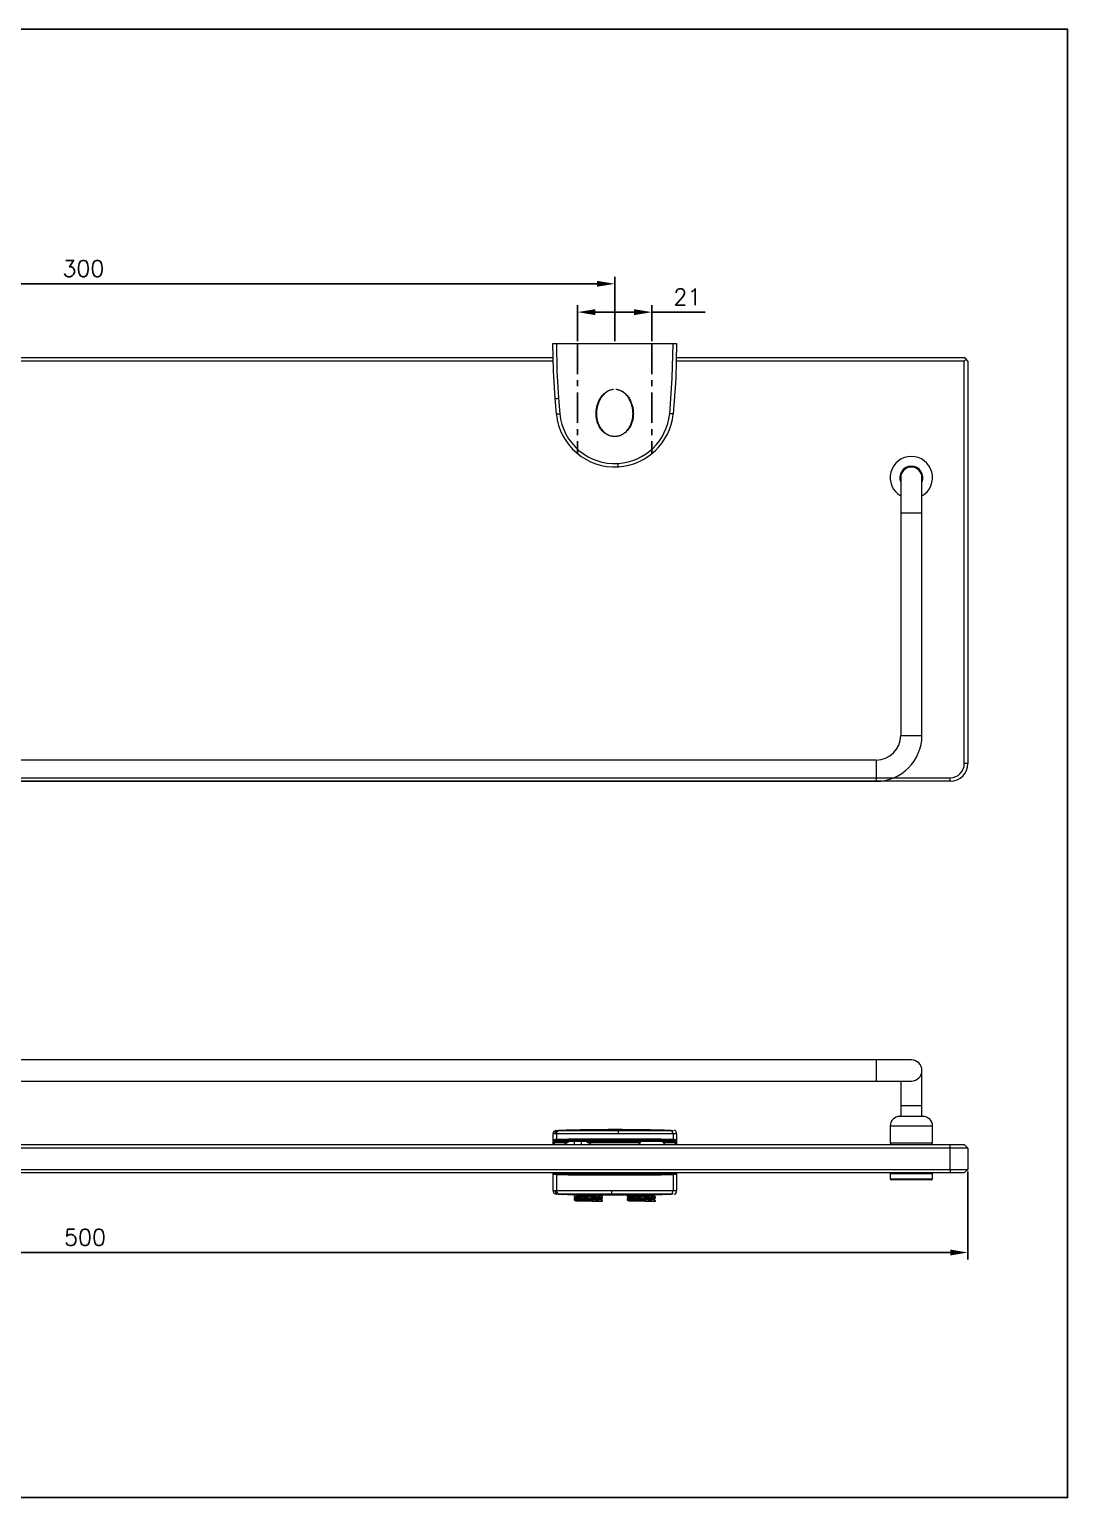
# Model space of a CAD drawing. Extents: x -139 to 449, y -42 to 374.
# Drawn here: x 154.7 to 448.7, y -41.7 to 374.1 of the extents above; entities that cross this region are included whole.
import ezdxf

# ---------------------------------------------------------------- set-up
doc = ezdxf.new("R2010")
doc.units = 0
doc.header["$LTSCALE"] = 23.1
doc.header["$MEASUREMENT"] = 0
doc.linetypes.add('CENTER', pattern=[0.6, 0.375, -0.075, 0.075, -0.075])
doc.layers.get('0').update_dxf_attribs({"linetype": 'CONTINUOUS'})
doc.layers.get('Defpoints').update_dxf_attribs({"linetype": 'CONTINUOUS'})
doc.styles.get("Standard").update_dxf_attribs({"font": 'txt.shx', "bigfont": 'whgtxt.shx'})
doc.dimstyles.get("Standard").update_dxf_attribs({"dimtxt": 2.5, "dimasz": 0.18, "dimexe": 0.18, "dimexo": 0.0625, "dimgap": 0.09, "dimtad": 0, "dimtih": 1, "dimtoh": 1, "dimdec": 4, "dimzin": 0, "dimdsep": 46, "dimtxsty": 'Standard', "dimcen": 0.09, "dimadec": 0, "dimazin": 0, "dimtp": 0.001, "dimtm": 0.001, "dimtfac": 1, "dimtdec": 4, "dimtofl": 0, "dimtmove": 0, "dimatfit": 0, "dimfxl": 0, "dimtolj": 1, "dimtzin": 0, "dimarcsym": 0})

# ---------------------------------------------------------------- blocks, each defined once
blk = doc.blocks.new('*D24')
at = {"color": 2, "lineweight": -2, "transparency": 16777216}
for p, q in [((-79.55, 50.69), (-79.55, 25.74)), ((420.45, 50.69), (420.45, 25.74)), ((-74.55, 27.74), (415.45, 27.74))]:
    blk.add_line(p, q, dxfattribs=at)
at = {"color": 2, "transparency": 16777216}
for points in [[(-74.55, 28.58), (-74.55, 26.91), (-79.55, 27.74)], [(415.45, 28.58), (415.45, 26.91), (420.45, 27.74)]]:
    blk.add_solid(points, dxfattribs=at)
at = {"layer": 'Defpoints', "color": 0, "transparency": 16777216}
for p in [(-79.55, 51.29), (420.45, 51.29), (420.45, 27.74)]:
    blk.add_point(p, dxfattribs=at)
at = {"color": 2, "transparency": 16777216, "insert": (170.45, 32.04), "char_height": 4.6, "attachment_point": 5}
blk.add_mtext('\\A1;500', dxfattribs=at)
blk = doc.blocks.new('*D28')
at = {"color": 2, "lineweight": -2, "transparency": 16777216}
for p, q in [((309.95, 285.79), (309.95, 296.05)), ((330.95, 285.79), (330.95, 296.05)), ((314.95, 294.05), (325.95, 294.05)), ((330.95, 294.05), (346.09, 294.05))]:
    blk.add_line(p, q, dxfattribs=at)
at = {"color": 2, "transparency": 16777216}
for points in [[(314.95, 294.88), (314.95, 293.21), (309.95, 294.05)], [(325.95, 294.88), (325.95, 293.21), (330.95, 294.05)]]:
    blk.add_solid(points, dxfattribs=at)
at = {"layer": 'Defpoints', "color": 0, "transparency": 16777216}
for p in [(330.95, 294.05), (309.95, 285.19), (330.95, 285.19)]:
    blk.add_point(p, dxfattribs=at)
at = {"color": 2, "transparency": 16777216, "insert": (341.02, 298.35), "char_height": 4.6, "attachment_point": 5}
blk.add_mtext('\\A1;21', dxfattribs=at)
blk = doc.blocks.new('*D29')
at = {"color": 2, "lineweight": -2, "transparency": 16777216}
for p, q in [((20.45, 285.79), (20.45, 304.07)), ((320.45, 285.79), (320.45, 304.07)), ((25.45, 302.07), (315.45, 302.07))]:
    blk.add_line(p, q, dxfattribs=at)
at = {"color": 2, "transparency": 16777216}
for points in [[(25.45, 302.91), (25.45, 301.24), (20.45, 302.07)], [(315.45, 302.91), (315.45, 301.24), (320.45, 302.07)]]:
    blk.add_solid(points, dxfattribs=at)
at = {"layer": 'Defpoints', "color": 0, "transparency": 16777216}
for p in [(320.45, 302.07), (20.45, 285.19), (320.45, 285.19)]:
    blk.add_point(p, dxfattribs=at)
at = {"color": 2, "transparency": 16777216, "insert": (169.98, 306.37), "char_height": 4.6, "attachment_point": 5}
blk.add_mtext('\\A1;300', dxfattribs=at)
blk = doc.blocks.new('A$C799D01EE')
at = {"color": 7, "linetype": 'Continuous', "lineweight": 15}
for points, knots in [([(12.97, 0.36), (13.01, 0.75), (13.1, 1.12), (13.31, 1.66), (13.39, 1.84), (13.58, 2.18), (13.68, 2.34), (14.02, 2.81), (14.28, 3.1), (14.85, 3.62), (15.16, 3.85), (15.81, 4.26), (16.16, 4.44), (16.87, 4.74), (17.23, 4.86), (17.97, 5.06), (18.35, 5.14), (19.12, 5.24), (19.5, 5.27), (20.27, 5.27), (20.65, 5.25), (21.42, 5.14), (21.8, 5.06), (22.53, 4.84), (22.89, 4.7), (23.59, 4.36), (23.92, 4.16), (24.38, 3.82), (24.53, 3.7), (24.82, 3.44), (24.96, 3.31), (25.36, 2.88), (25.58, 2.57), (25.87, 2.07), (25.96, 1.89), (26.11, 1.53), (26.17, 1.35), (26.27, 0.98), (26.31, 0.79), (26.37, 0.41), (26.38, 0.21), (26.38, -0.37), (26.33, -0.75), (26.13, -1.5), (25.99, -1.86), (25.7, -2.37), (25.6, -2.53), (25.37, -2.85), (25.25, -3), (24.86, -3.42), (24.57, -3.69), (23.94, -4.15), (23.61, -4.35), (22.92, -4.69), (22.56, -4.83), (21.82, -5.05), (21.44, -5.14), (20.67, -5.25), (20.29, -5.27), (19.52, -5.27), (19.13, -5.24), (18.36, -5.14), (17.98, -5.06), (17.24, -4.87), (16.88, -4.74), (16.17, -4.44), (15.83, -4.27), (15.17, -3.86), (14.86, -3.63), (14.29, -3.11), (14.02, -2.82), (13.57, -2.19), (13.38, -1.85), (13.1, -1.12), (13.01, -0.75), (12.97, -0.36)], [0, 0, 0, 0, 0.03125, 0.03125, 0.046875, 0.046875, 0.0625, 0.0625, 0.09375, 0.09375, 0.125, 0.125, 0.15625, 0.15625, 0.1875, 0.1875, 0.21875, 0.21875, 0.25, 0.25, 0.28125, 0.28125, 0.3125, 0.3125, 0.34375, 0.34375, 0.375, 0.375, 0.390625, 0.390625, 0.40625, 0.40625, 0.4375, 0.4375, 0.453125, 0.453125, 0.46875, 0.46875, 0.484375, 0.484375, 0.5, 0.5, 0.53125, 0.53125, 0.5625, 0.5625, 0.578125, 0.578125, 0.59375, 0.59375, 0.625, 0.625, 0.65625, 0.65625, 0.6875, 0.6875, 0.71875, 0.71875, 0.75, 0.75, 0.78125, 0.78125, 0.8125, 0.8125, 0.84375, 0.84375, 0.875, 0.875, 0.90625, 0.90625, 0.9375, 0.9375, 0.96875, 0.96875, 1, 1, 1, 1]), ([(13.04, -0.35), (13.08, -0.74), (13.17, -1.11), (13.45, -1.82), (13.64, -2.16), (14.09, -2.77), (14.35, -3.06), (14.91, -3.57), (15.22, -3.79), (15.87, -4.19), (16.21, -4.37), (16.91, -4.66), (17.27, -4.78), (18, -4.97), (18.38, -5.05), (19.13, -5.15), (19.51, -5.17), (20.27, -5.18), (20.65, -5.15), (21.41, -5.05), (21.78, -4.97), (22.51, -4.75), (22.87, -4.61), (23.55, -4.28), (23.88, -4.08), (24.5, -3.63), (24.79, -3.37), (25.17, -2.95), (25.29, -2.81), (25.52, -2.5), (25.62, -2.34), (25.91, -1.84), (26.05, -1.49), (26.25, -0.74), (26.3, -0.37), (26.3, 0.2), (26.29, 0.4), (26.24, 0.78), (26.2, 0.96), (26.04, 1.51), (25.89, 1.87), (25.51, 2.53), (25.28, 2.83), (24.89, 3.26), (24.76, 3.39), (24.47, 3.64), (24.32, 3.76), (23.86, 4.09), (23.53, 4.29), (22.84, 4.62), (22.49, 4.76), (21.76, 4.97), (21.39, 5.05), (20.64, 5.16), (20.26, 5.18), (19.5, 5.17), (19.12, 5.15), (18.37, 5.05), (17.99, 4.97), (17.26, 4.78), (16.9, 4.65), (16.2, 4.36), (15.86, 4.19), (15.21, 3.79), (14.91, 3.56), (14.34, 3.05), (14.08, 2.77), (13.75, 2.31), (13.64, 2.15), (13.46, 1.81), (13.38, 1.64), (13.17, 1.1), (13.08, 0.74), (13.04, 0.35)], [0, 0, 0, 0, 0.03125, 0.03125, 0.0625, 0.0625, 0.09375, 0.09375, 0.125, 0.125, 0.15625, 0.15625, 0.1875, 0.1875, 0.21875, 0.21875, 0.25, 0.25, 0.28125, 0.28125, 0.3125, 0.3125, 0.34375, 0.34375, 0.375, 0.375, 0.40625, 0.40625, 0.421875, 0.421875, 0.4375, 0.4375, 0.46875, 0.46875, 0.5, 0.5, 0.515625, 0.515625, 0.53125, 0.53125, 0.5625, 0.5625, 0.59375, 0.59375, 0.609375, 0.609375, 0.625, 0.625, 0.65625, 0.65625, 0.6875, 0.6875, 0.71875, 0.71875, 0.75, 0.75, 0.78125, 0.78125, 0.8125, 0.8125, 0.84375, 0.84375, 0.875, 0.875, 0.90625, 0.90625, 0.9375, 0.9375, 0.953125, 0.953125, 0.96875, 0.96875, 1, 1, 1, 1])]:
    blk.add_open_spline(points, degree=3, knots=knots, dxfattribs=at)
blk = doc.blocks.new('A$C41BA2DAD')
blk.add_lwpolyline([(-103.23, -187.07), (386.82, -187.07), (386.82, 159.43), (-103.23, 159.43)], close=True)
blk = doc.blocks.new('A$C676F3AB2')
at = {"xscale": 1.2, "yscale": 1.2, "zscale": 1.2}
blk.add_blockref('A$C41BA2DAD', (-7.47, 10.63), dxfattribs=at)

msp = doc.modelspace()

# ---------------------------------------------------------------- linework, layer by layer
at = {"color": 7, "linetype": 'Continuous', "lineweight": 15}
for p, q in [((302.952, 285.188), (303.925, 285.188)), ((336.98, 285.188), (337.952, 285.188)), ((37.857, 281.188), (303.028, 281.188)), ((337.857, 281.188), (419.452, 281.188)), ((419.952, 280.688), (419.452, 281.188)), ((420.452, 280.188), (419.952, 280.688)), ((420.452, 280.188), (420.452, 166.188)), ((303.923, 265.188), (303.543, 269.579)), ((401.452, 247.188), (401.452, 237.188)), ((407.452, 237.188), (407.452, 247.188)), ((401.452, 237.188), (401.452, 174.188)), ((407.452, 174.188), (407.452, 237.188)), ((394.452, 167.188), (-53.548, 167.188)), ((415.452, 161.188), (-74.548, 161.188)), ((-53.548, 161.188), (394.452, 161.188)), ((394.452, 82.293), (-53.548, 82.293)), ((404.452, 82.293), (394.452, 82.293)), ((407.452, 69.293), (407.452, 79.293)), ((-53.548, 76.293), (394.452, 76.293)), ((394.452, 76.293), (404.452, 76.293)), ((401.452, 76.293), (401.452, 69.293)), ((401.452, 69.293), (401.452, 66.293)), ((407.452, 66.293), (407.452, 69.293)), ((398.452, 63.543), (398.452, 58.793)), ((407.702, 66.293), (401.202, 66.293)), ((410.452, 58.793), (410.452, 63.543)), ((-74.548, 58.293), (415.452, 58.293)), ((302.952, 61.32), (302.952, 58.293)), ((303.286, 58.797), (303.286, 58.293)), ((303.301, 59.297), (307.405, 59.297)), ((304.512, 62.321), (304.669, 62.321)), ((304.669, 62.321), (304.89, 62.321)), ((308.952, 59.294), (310.952, 59.294)), ((312.5, 59.297), (327.392, 59.297)), ((334.513, 59.297), (337.603, 59.297)), ((336.015, 62.321), (336.199, 62.321)), ((337.619, 58.293), (337.619, 58.797)), ((337.952, 61.32), (337.952, 58.293)), ((415.452, 58.293), (419.452, 58.293)), ((420.452, 57.293), (419.452, 58.293)), ((420.452, 57.293), (420.452, 51.293)), ((415.452, 50.293), (-74.548, 50.293)), ((302.952, 50.293), (302.952, 45.265)), ((337.952, 50.293), (337.952, 45.265)), ((398.452, 49.993), (398.452, 48.593)), ((410.452, 48.593), (410.452, 49.993)), ((419.452, 50.293), (415.452, 50.293)), ((420.452, 51.293), (419.452, 50.293)), ((410.152, 48.293), (398.752, 48.293)), ((304.671, 44.264), (304.512, 44.265)), ((304.89, 44.264), (304.671, 44.264)), ((336.199, 44.264), (336.015, 44.264))]:
    msp.add_line(p, q, dxfattribs=at)
at = {"color": 1, "linetype": 'CENTER'}
for p, q in [((309.952, 285.188), (309.952, 253.928)), ((330.952, 285.188), (330.952, 253.928))]:
    msp.add_line(p, q, dxfattribs=at)
at = {"color": 2, "linetype": 'Continuous', "lineweight": 15}
for p, q in [((303.047, 280.188), (37.833, 280.188)), ((419.452, 280.188), (337.833, 280.188)), ((419.452, 280.188), (419.952, 280.688)), ((419.452, 166.188), (419.452, 280.188)), ((304.512, 269.653), (304.89, 265.282)), ((401.452, 237.188), (407.452, 237.188)), ((401.452, 174.188), (407.452, 174.188)), ((394.452, 167.188), (394.452, 161.188)), ((-74.548, 162.188), (415.452, 162.188)), ((415.452, 161.188), (415.452, 162.188)), ((420.452, 166.188), (419.452, 166.188)), ((394.452, 82.293), (394.452, 76.293)), ((404.452, 69.293), (401.452, 69.293)), ((407.452, 69.293), (404.452, 69.293)), ((410.452, 63.543), (398.452, 63.543)), ((303.286, 58.797), (302.986, 58.797)), ((302.986, 58.293), (302.986, 58.797)), ((306.899, 58.797), (303.286, 58.797)), ((303.923, 61.322), (303.543, 61.321)), ((303.923, 61.322), (303.923, 59.732)), ((308.952, 59.148), (308.952, 59.294)), ((310.952, 59.148), (308.952, 59.148)), ((308.952, 59.148), (308.952, 58.293)), ((310.952, 59.148), (310.952, 59.294)), ((310.952, 59.148), (310.952, 58.293)), ((327.602, 58.797), (313.006, 58.797)), ((337.619, 58.797), (334.303, 58.797)), ((336.982, 61.322), (336.982, 59.732)), ((337.919, 58.797), (337.619, 58.797)), ((337.919, 58.797), (337.919, 58.293)), ((398.452, 58.793), (410.452, 58.793)), ((415.452, 57.293), (415.452, 58.293)), ((415.452, 57.293), (-74.548, 57.293)), ((415.452, 51.293), (415.452, 57.293)), ((420.452, 57.293), (415.452, 57.293)), ((-74.548, 51.293), (415.452, 51.293)), ((307.405, 50.288), (303.301, 50.288)), ((308.952, 50.291), (308.952, 50.293)), ((309.452, 50.291), (308.952, 50.291)), ((309.452, 50.293), (309.452, 50.11)), ((316.452, 50.11), (316.452, 50.293)), ((324.452, 50.288), (316.452, 50.288)), ((324.452, 50.293), (324.452, 50.11)), ((331.452, 50.11), (331.452, 50.293)), ((337.603, 50.288), (334.513, 50.288)), ((404.452, 49.993), (398.452, 49.993)), ((410.452, 49.993), (404.452, 49.993)), ((415.452, 51.293), (415.452, 50.293)), ((415.452, 51.293), (420.452, 51.293)), ((303.923, 49.853), (303.923, 45.263)), ((336.982, 49.853), (336.982, 45.263)), ((398.452, 48.593), (410.452, 48.593)), ((303.543, 45.264), (303.923, 45.263)), ((304.479, 44.251), (304.559, 44.255)), ((304.671, 44.265), (305.209, 44.251)), ((305.209, 44.249), (305.251, 44.249)), ((308.963, 44.164), (305.979, 44.213)), ((307.904, 44.184), (308.644, 44.168)), ((308.644, 44.167), (308.963, 44.162)), ((308.952, 44), (308.952, 43.585)), ((308.952, 43), (308.952, 42.585)), ((313.977, 42.293), (309.45, 42.293)), ((313.977, 42.293), (316.952, 42.293)), ((316.952, 43.085), (316.952, 43.5)), ((316.952, 42.293), (316.952, 42.5)), ((323.078, 44.051), (317.831, 44.062)), ((323.067, 44.048), (323.973, 44.054)), ((323.952, 44), (323.952, 43.585)), ((323.952, 43), (323.952, 42.585)), ((328.977, 42.293), (324.45, 42.293)), ((328.977, 42.293), (331.952, 42.293)), ((331.952, 43.085), (331.952, 43.5)), ((331.952, 42.293), (331.952, 42.5)), ((334.925, 44.213), (332.476, 44.177)), ((335.653, 44.249), (335.697, 44.249)), ((335.697, 44.253), (336.471, 44.271))]:
    msp.add_line(p, q, dxfattribs=at)
at = {"color": 7, "linetype": 'Continuous', "lineweight": 15, "flags": 128}
for points in [[(303.543, 269.579), (303.1, 277.378), (302.952, 285.188)], [(337.952, 285.188), (337.716, 275.297), (336.982, 265.188)], [(302.991, 281.188), (302.988, 281.365), (302.986, 281.465), (302.986, 281.483)], [(303.925, 62.32), (304.072, 62.32), (304.512, 62.321)], [(307.341, 59.128), (307.363, 59.234), (307.391, 59.29), (307.404, 59.297), (307.405, 59.297)], [(307.405, 59.297), (307.411, 59.297), (308.952, 59.294)], [(310.952, 59.294), (312.125, 59.296), (312.5, 59.297)], [(312.564, 59.128), (312.541, 59.234), (312.514, 59.29), (312.501, 59.297), (312.5, 59.297)], [(327.392, 59.297), (327.647, 59.246), (327.709, 59.201), (327.747, 59.132), (327.751, 59.064), (327.731, 58.99), (327.671, 58.883), (327.602, 58.797)], [(334.303, 58.797), (334.211, 58.918), (334.165, 59.013), (334.152, 59.088), (334.166, 59.155), (334.212, 59.216), (334.321, 59.271), (334.513, 59.297)], [(336.549, 62.32), (336.744, 62.32), (336.98, 62.32)], [(304.512, 44.265), (304.072, 44.265), (303.925, 44.265)], [(319.566, 44.261), (318.382, 44.261), (315.809, 44.261), (313.368, 44.261), (311.128, 44.261), (309.152, 44.261), (307.499, 44.262), (306.212, 44.263), (305.348, 44.263), (304.89, 44.264)], [(336.015, 44.264), (335.694, 44.263), (334.891, 44.263), (333.68, 44.262), (332.091, 44.261), (330.174, 44.261), (327.979, 44.261), (325.571, 44.261), (321.897, 44.261), (320.965, 44.261), (320.032, 44.261), (319.566, 44.261)], [(336.98, 44.265), (336.744, 44.265), (336.549, 44.265)]]:
    msp.add_lwpolyline(points, dxfattribs=at)
at = {"color": 2, "linetype": 'Continuous', "lineweight": 15, "flags": 128}
for points in [[(303.925, 285.188), (304.072, 277.415), (304.512, 269.653)], [(336.015, 265.282), (336.744, 275.344), (336.98, 285.188)], [(303.543, 269.579), (303.561, 269.581), (303.616, 269.585), (303.705, 269.592), (303.825, 269.601), (303.972, 269.612), (304.139, 269.625), (304.322, 269.638), (304.512, 269.653)], [(303.923, 265.188), (303.941, 265.19), (303.996, 265.195), (304.085, 265.204), (304.204, 265.215), (304.35, 265.23), (304.518, 265.246), (304.7, 265.264), (304.89, 265.282)], [(336.982, 265.188), (336.964, 265.19), (336.909, 265.195), (336.82, 265.204), (336.701, 265.215), (336.554, 265.23), (336.387, 265.246), (336.205, 265.264), (336.015, 265.282)], [(321.48, 250.22), (321.479, 250.238), (321.475, 250.293), (321.47, 250.382), (321.463, 250.501), (321.453, 250.647), (321.443, 250.815), (321.432, 250.997), (321.42, 251.187)], [(303.543, 61.321), (303.1, 61.32), (302.952, 61.32)], [(321.48, 61.324), (320.667, 61.324), (320.262, 61.324), (319.856, 61.324), (318.254, 61.324), (315.522, 61.325), (312.929, 61.325), (310.551, 61.325), (308.452, 61.324), (306.696, 61.324), (305.328, 61.323), (304.41, 61.322), (303.923, 61.322)], [(304.89, 62.321), (305.348, 62.322), (306.212, 62.323), (307.499, 62.323), (309.152, 62.324), (311.128, 62.324), (313.368, 62.324), (315.809, 62.324), (318.382, 62.324), (319.891, 62.324), (320.273, 62.324), (320.655, 62.324), (321.42, 62.324)], [(321.42, 62.324), (322.358, 62.324), (326.043, 62.324), (328.415, 62.324), (330.562, 62.324), (332.42, 62.324), (333.941, 62.323), (335.076, 62.322), (335.798, 62.322), (336.015, 62.321)], [(336.982, 61.322), (336.751, 61.322), (335.983, 61.323), (334.777, 61.323), (333.162, 61.324), (331.188, 61.325), (328.908, 61.325), (326.389, 61.325), (322.477, 61.324), (321.48, 61.324)], [(337.952, 61.32), (337.716, 61.321), (336.982, 61.322)], [(308.952, 50.291), (307.411, 50.288), (307.405, 50.288)], [(302.952, 45.265), (303.1, 45.265), (303.543, 45.264)], [(303.923, 45.263), (304.41, 45.263), (305.328, 45.262), (306.696, 45.261), (308.452, 45.261), (310.551, 45.26), (312.929, 45.26), (315.522, 45.26), (318.254, 45.261), (319.511, 45.261)], [(305.251, 44.249), (305.38, 44.247), (305.664, 44.24), (306.07, 44.23), (306.552, 44.218), (307.054, 44.205), (307.521, 44.194), (307.904, 44.184)], [(309.303, 44.207), (309.215, 44.156), (308.961, 44.009)], [(308.961, 43.576), (309.215, 43.429), (309.45, 43.293)], [(309.469, 43.304), (309.215, 43.156), (308.961, 43.009)], [(308.961, 42.576), (309.215, 42.429), (309.469, 42.282)], [(314.502, 44.174), (313.973, 44.185), (313.621, 44.198), (313.411, 44.211), (313.365, 44.224), (313.486, 44.234), (313.761, 44.241), (314.163, 44.244), (314.251, 44.244)], [(314.251, 44.244), (316.412, 44.245), (318.667, 44.245), (319.81, 44.245), (320.957, 44.245), (322.1, 44.245), (324.425, 44.245), (326.654, 44.244)], [(317.838, 44.108), (316.133, 44.145), (314.502, 44.174)], [(316.436, 43.782), (316.69, 43.929), (316.944, 44.076)], [(316.436, 42.782), (316.69, 42.929), (316.944, 43.076)], [(316.944, 43.509), (316.69, 43.656), (316.455, 43.793)], [(316.944, 42.509), (316.69, 42.656), (316.455, 42.793)], [(319.153, 44.044), (321.809, 44.044), (323.326, 44.053)], [(319.511, 45.261), (320.006, 45.261), (320.997, 45.261), (321.986, 45.261), (325.888, 45.26), (328.445, 45.26), (330.776, 45.26), (332.813, 45.261), (334.5, 45.262), (335.787, 45.262), (336.641, 45.263), (336.982, 45.263)], [(326.402, 44.174), (324.394, 44.137), (323.067, 44.108)], [(323.961, 43.576), (324.215, 43.429), (324.45, 43.293)], [(324.469, 43.304), (324.215, 43.156), (323.961, 43.009)], [(323.961, 42.576), (324.215, 42.429), (324.469, 42.282)], [(326.654, 44.244), (327.13, 44.241), (327.413, 44.234), (327.539, 44.224), (327.496, 44.211), (327.288, 44.198), (326.942, 44.186), (326.494, 44.175), (326.402, 44.174)], [(331.436, 43.782), (331.69, 43.929), (331.944, 44.076)], [(331.436, 42.782), (331.69, 42.929), (331.944, 43.076)], [(331.944, 43.509), (331.69, 43.656), (331.455, 43.793)], [(331.944, 42.509), (331.69, 42.656), (331.455, 42.793)], [(333, 44.184), (333.381, 44.194), (333.85, 44.205), (334.353, 44.218), (334.832, 44.23), (335.237, 44.24), (335.521, 44.247), (335.653, 44.249)], [(336.982, 45.263), (337.716, 45.265), (337.952, 45.265)]]:
    msp.add_lwpolyline(points, dxfattribs=at)
at = {"color": 7, "linetype": 'Continuous', "lineweight": 15}
for centre, radius, start, end in [((148.518, 284.889), 189.432, 358.88045, 358.96957), ((320.452, 266.796), 16.608, 185.55516, 273.54749), ((320.452, 266.796), 16.608, 273.54755, 354.44483), ((404.452, 247.188), 6, 90, 240), ((404.452, 247.188), 3.25, 90, 202.61986), ((404.452, 247.188), 3, 0, 180), ((404.452, 247.188), 6, 300, 90), ((404.452, 247.188), 3.25, 337.38014, 90), ((394.452, 174.188), 7, 270, 0), ((394.452, 174.188), 13, 270, 0), ((415.452, 166.188), 5, 270, 0), ((404.452, 79.293), 3, 270, 90), ((320.474, -498.757), 561.299, 88.36679, 91.6136), ((337.045, 61.546), 0.872, 6.69319, 71.29398), ((401.202, 63.543), 2.75, 90, 180), ((407.702, 63.543), 2.75, 0, 90), ((303.952, 61.32), 1, 91.56968, 180), ((307.181, 58.924), 3.897, 174.51582, 181.87548), ((308.952, 54.793), 4.5, 117.14505, 128.94244), ((306.711, 59.508), 0.735, 284.83888, 328.92768), ((313.205, 59.522), 0.752, 211.5905, 254.64294), ((310.952, 54.793), 4.5, 51.05756, 62.85495), ((330.952, 55.793), 4.5, 138.11543, 146.25101), ((330.952, 580.597), 521.312, 269.60869, 270.39131), ((330.952, 55.793), 4.5, 33.74899, 41.88457), ((333.724, 58.924), 3.897, 358.12438, 5.48432), ((336.952, 61.32), 1, 0, 18.97499), ((398.952, 58.793), 0.5, 180, 270), ((409.952, 58.793), 0.5, 270, 0), ((398.752, 49.993), 0.3, 90, 180), ((410.152, 49.993), 0.3, 0, 90), ((398.752, 48.593), 0.3, 180, 270), ((410.152, 48.593), 0.3, 270, 0), ((303.952, 45.265), 1, 180, 268.43032), ((337.052, 45.076), 0.898, 287.69282, 11.86052)]:
    msp.add_arc(centre, radius, start, end, dxfattribs=at)
at = {"color": 2, "linetype": 'Continuous', "lineweight": 15}
for centre, radius, start, end in [((320.453, 266.793), 15.636, 185.54588, 273.5469), ((320.45, 266.796), 15.639, 273.55664, 354.44641), ((415.452, 166.188), 4, 270, 0), ((311.33, 59.033), 8.347, 176.1239, 181.61808), ((303.301, 59.597), 0.3, 180.0084, 245.61356), ((303.301, 59.597), 0.3, 245.61801, 269.98704), ((304.542, 61.322), 0.999, 91.68771, 180.07929), ((304.921, 61.324), 0.998, 91.77816, 180.12975), ((304.222, 59.732), 0.3, 179.92302, 269.809), ((309.051, -14.514), 73.662, 90.07701, 91.33075), ((310.871, -13.116), 72.264, 88.65712, 89.93512), ((317.099, 61.563), 4.388, 356.88376, 9.98759), ((335.984, 61.324), 0.998, 359.87028, 88.22094), ((336.683, 59.732), 0.3, 270.191, 0.07698), ((337.603, 59.597), 0.3, 270.01595, 359.99507), ((326.344, 58.969), 11.577, 359.14966, 3.1105), ((305.705, 50.25), 2.717, 179.1083, 185.53518), ((303.301, 49.988), 0.3, 90.01778, 179.9933), ((304.222, 49.854), 0.3, 90.19085, 180.07699), ((336.683, 49.854), 0.3, 359.92301, 89.80915), ((337.603, 49.988), 0.3, 67.14543, 89.9903), ((337.603, 49.988), 0.3, 0.00464, 67.14868), ((334.91, 50.265), 3.006, 354.7265, 0.53479), ((304.542, 45.263), 0.999, 179.92069, 268.31228), ((304.921, 45.261), 0.998, 179.87022, 268.22182), ((312.954, 347.806), 303.674, 268.40077, 268.6839), ((314.077, 31.259), 12.986, 88.98667, 92.75434), ((319.177, 302.869), 258.826, 269.49732, 269.99477), ((317.823, 44.445), 0.337, 272.55592, 322.65406), ((320.452, 176.138), 132.056, 268.86551, 271.13449), ((320.522, 569.676), 525.634, 269.8508, 270.27738), ((324.286, 45.022), 4.781, 177.13876, 189.15708), ((323.082, 44.445), 0.337, 217.34555, 267.44708), ((326.856, 32.401), 11.845, 87.14268, 91.0337), ((319.502, 629.066), 585.037, 271.207077, 271.322056), ((326.543, 403.13), 359.015, 271.3379, 271.57739), ((335.984, 45.261), 0.998, 271.77909, 0.12975)]:
    msp.add_arc(centre, radius, start, end, dxfattribs=at)
for centre, major_axis, ratio, start_param, end_param in [((509.556, 59.558), (206.604, 0), 0.0087142, 3.0446372, 3.1198123), ((320.452, 59.718), (16.608, 0), 0.0085692, 0.0969554, 3.0446372), ((131.349, 59.558), (206.604, 0), 0.0087142, 0.0217804, 0.0969554), ((509.556, 50.027), (206.604, 0), 0.0087142, 3.163373, 3.2385481), ((312.952, 50.127), (4, 0), 0.0087269, 2.6362321, 6.7885458), ((327.952, 50.127), (4, 0), 0.0087269, 2.6362321, 6.7885458), ((131.349, 50.027), (206.604, 0), 0.0087142, 6.1862299, 6.2614049), ((320.452, 49.867), (16.608, 0), 0.0085692, 3.2385481, 6.1862299)]:
    msp.add_ellipse(centre, major_axis=major_axis, ratio=ratio, start_param=start_param, end_param=end_param, dxfattribs=at)
at = {"color": 7, "linetype": 'Continuous', "lineweight": 15}
for centre, major_axis, start_param, end_param in [((509.556, 59.258), (206.304, 0), 3.0446372, 3.1198123), ((320.452, 59.418), (16.308, 0), 0.0969554, 3.0446372), ((131.349, 59.258), (206.304, 0), 0.0217804, 0.0969554), ((509.556, 50.327), (206.304, 0), 3.163373, 3.2385481), ((320.452, 50.167), (16.308, 0), 3.2385481, 6.1862299), ((131.349, 50.327), (206.304, 0), 6.1862299, 6.2614049)]:
    msp.add_ellipse(centre, major_axis=major_axis, ratio=0.0087269, start_param=start_param, end_param=end_param, dxfattribs=at)
msp.add_open_spline([(303.925, 285.188), (310.1, 285.188), (321.119, 285.188), (332.136, 285.188), (336.98, 285.188)], degree=3, knots=[0, 0, 0, 0, 0.5604108, 1, 1, 1, 1], dxfattribs=at)
at = {"color": 2, "linetype": 'Continuous', "lineweight": 15}
for points, knots in [([(308.964, 44.164), (308.74, 44.17), (308.126, 44.184), (307.861, 44.201), (308.245, 44.211), (309.349, 44.209), (311.008, 44.194), (312.304, 44.176), (312.953, 44.168)], [0, 0, 0, 0, 0.102803, 0.282343, 0.4618689, 0.6413293, 0.820671, 1, 1, 1, 1]), ([(316.902, 44.075), (316.85, 44.058), (316.733, 44.021), (315.845, 43.957), (314.525, 43.901), (312.951, 43.835), (311.385, 43.77), (310.04, 43.714), (309.196, 43.645), (308.852, 43.602), (308.984, 43.578), (309.003, 43.575)], [0, 0, 0, 0, 0.1031558, 0.2304984, 0.3528138, 0.4790549, 0.6052948, 0.7276111, 0.8549538, 0.9790455, 1, 1, 1, 1]), ([(316.902, 43.075), (316.849, 43.058), (316.733, 43.021), (315.845, 42.957), (314.525, 42.901), (312.951, 42.835), (311.385, 42.77), (310.04, 42.714), (309.196, 42.645), (308.852, 42.602), (308.984, 42.578), (309.003, 42.575)], [0, 0, 0, 0, 0.1031225, 0.2304661, 0.3527823, 0.4790244, 0.6052653, 0.7275825, 0.8549261, 0.9790187, 1, 1, 1, 1]), ([(308.952, 43), (309.012, 43.02), (309.132, 43.06), (310.056, 43.128), (311.38, 43.185), (312.954, 43.25), (314.52, 43.315), (315.865, 43.371), (316.709, 43.44), (317.053, 43.483), (316.921, 43.507), (316.901, 43.51)], [0, 0, 0, 0, 0.1215323, 0.2462484, 0.3660418, 0.489678, 0.6133153, 0.7331078, 0.8578239, 0.9793564, 1, 1, 1, 1]), ([(316.398, 42.782), (316.353, 42.765), (316.251, 42.728), (315.478, 42.664), (314.326, 42.608), (312.952, 42.543), (311.58, 42.477), (310.423, 42.421), (309.616, 42.353), (309.511, 42.312), (309.459, 42.293)], [0, 0, 0, 0, 0.1041478, 0.2343946, 0.3594955, 0.4886145, 0.6177335, 0.7428345, 0.8730812, 1, 1, 1, 1]), ([(316.398, 43.782), (316.353, 43.765), (316.252, 43.728), (315.478, 43.664), (314.326, 43.608), (312.952, 43.543), (311.579, 43.477), (310.426, 43.421), (309.653, 43.357), (309.552, 43.32), (309.506, 43.304)], [0, 0, 0, 0, 0.1066085, 0.2398887, 0.3679033, 0.5000295, 0.6321557, 0.7601704, 0.8934506, 1, 1, 1, 1]), ([(312.953, 44.168), (313.601, 44.157), (314.897, 44.137), (316.55, 44.104), (317.644, 44.076), (318.015, 44.056), (317.744, 44.049), (317.129, 44.053), (316.907, 44.054)], [0, 0, 0, 0, 0.1796575, 0.3594108, 0.5392308, 0.7189924, 0.8986657, 1, 1, 1, 1]), ([(313.977, 42.293), (314.627, 42.319), (315.778, 42.365), (316.707, 42.439), (317.053, 42.483), (316.921, 42.507), (316.902, 42.51)], [0, 0, 0, 0, 0.3775564, 0.6685161, 0.9520486, 1, 1, 1, 1]), ([(323.925, 44.054), (323.731, 44.053), (323.147, 44.05), (322.892, 44.056), (323.261, 44.076), (324.357, 44.104), (326.009, 44.137), (327.304, 44.157), (327.952, 44.168)], [0, 0, 0, 0, 0.0903696, 0.2723695, 0.4544079, 0.6363959, 0.8182245, 1, 1, 1, 1]), ([(331.902, 44.075), (331.85, 44.058), (331.733, 44.021), (330.845, 43.957), (329.525, 43.901), (327.951, 43.835), (326.385, 43.77), (325.04, 43.714), (324.196, 43.645), (323.852, 43.602), (323.984, 43.578), (324.003, 43.575)], [0, 0, 0, 0, 0.1031558, 0.2304984, 0.3528138, 0.4790549, 0.6052948, 0.7276111, 0.8549538, 0.9790455, 1, 1, 1, 1]), ([(331.902, 43.075), (331.849, 43.058), (331.733, 43.021), (330.845, 42.957), (329.525, 42.901), (327.951, 42.835), (326.385, 42.77), (325.04, 42.714), (324.196, 42.645), (323.852, 42.602), (323.984, 42.578), (324.003, 42.575)], [0, 0, 0, 0, 0.1031225, 0.2304661, 0.3527823, 0.4790244, 0.6052653, 0.7275825, 0.8549261, 0.9790187, 1, 1, 1, 1]), ([(324.003, 44.01), (324.048, 44.027), (324.138, 44.061), (324.698, 44.097), (324.981, 44.115)], [0, 0, 0, 0, 0.4959075, 1, 1, 1, 1]), ([(324.003, 43.01), (324.055, 43.027), (324.172, 43.064), (325.06, 43.128), (326.379, 43.185), (327.954, 43.25), (329.52, 43.315), (330.865, 43.371), (331.709, 43.44), (332.053, 43.483), (331.921, 43.507), (331.901, 43.51)], [0, 0, 0, 0, 0.1030901, 0.2304245, 0.3527328, 0.4789646, 0.6051975, 0.7275048, 0.8548391, 0.978923, 1, 1, 1, 1]), ([(331.398, 42.782), (331.353, 42.765), (331.251, 42.728), (330.478, 42.664), (329.326, 42.608), (327.952, 42.543), (326.58, 42.477), (325.423, 42.421), (324.616, 42.353), (324.511, 42.312), (324.459, 42.293)], [0, 0, 0, 0, 0.1041478, 0.2343946, 0.3594955, 0.4886145, 0.6177335, 0.7428345, 0.8730812, 1, 1, 1, 1]), ([(331.398, 43.782), (331.353, 43.765), (331.252, 43.728), (330.478, 43.664), (329.326, 43.608), (327.952, 43.543), (326.579, 43.477), (325.426, 43.421), (324.653, 43.357), (324.552, 43.32), (324.506, 43.304)], [0, 0, 0, 0, 0.1066085, 0.2398887, 0.3679033, 0.5000295, 0.6321557, 0.7601704, 0.8934506, 1, 1, 1, 1]), ([(327.952, 44.168), (328.601, 44.176), (329.898, 44.194), (331.558, 44.209), (332.661, 44.211), (333.044, 44.201), (332.775, 44.184), (332.15, 44.169), (331.916, 44.164)], [0, 0, 0, 0, 0.1786291, 0.3573409, 0.5361294, 0.7148777, 0.8935371, 1, 1, 1, 1]), ([(328.977, 42.293), (329.627, 42.319), (330.778, 42.365), (331.707, 42.439), (332.053, 42.483), (331.921, 42.507), (331.902, 42.51)], [0, 0, 0, 0, 0.3775564, 0.6685161, 0.9520486, 1, 1, 1, 1])]:
    msp.add_open_spline(points, degree=3, knots=knots, dxfattribs=at)
msp.add_open_spline([(308.952, 44), (309.003, 44.01)], degree=1, dxfattribs=at)

# ---------------------------------------------------------------- block references
msp.add_blockref('A$C676F3AB2', (-8, 172.188))
at = {"rotation": 270}
msp.add_blockref('A$C799D01EE', (320.452, 285.188), dxfattribs=at)

# ---------------------------------------------------------------- dimensions: what is measured, and where the dimension line sits
for base, p1, p2, override, picture, middle in [((320.452, 302.073), (20.452, 285.188), (320.452, 285.188), {"dimscale": 2, "dimtxt": 2.3, "dimasz": 2.5, "dimexe": 1, "dimexo": 0.3, "dimgap": 1, "dimtad": 1, "dimtih": 0, "dimtoh": 0, "dimdec": 0, "dimcen": 0, "dimclrd": 2, "dimclre": 2, "dimclrt": 2, "dimtp": 0.1, "dimtm": 0, "dimtfac": 0.5, "dimtdec": 2, "dimatfit": 3}, '*D29', (169.981, 302.073)), ((330.952, 294.048), (309.952, 285.188), (330.952, 285.188), {"dimscale": 2, "dimtxt": 2.3, "dimasz": 2.5, "dimexe": 1, "dimexo": 0.3, "dimgap": 1, "dimtad": 1, "dimtih": 0, "dimtoh": 0, "dimdec": 2, "dimlfac": 1, "dimzin": 8, "dimcen": 0, "dimclrd": 2, "dimclre": 2, "dimclrt": 2, "dimtp": 0.1, "dimtm": 0, "dimtfac": 0.5, "dimtdec": 2, "dimtofl": 1, "dimatfit": 3}, '*D28', (341.019, 294.048))]:
    dim = msp.add_linear_dim(base=base, p1=p1, p2=p2, dimstyle='Standard', override=override)
    dim.commit()
    dim.dimension.update_dxf_attribs({"geometry": picture, "text_midpoint": middle, "dimtype": 160})
dim = msp.add_linear_dim(base=(420.452, 27.743), p1=(-79.548, 51.293), p2=(420.452, 51.293), dimstyle='Standard', override={"dimscale": 2, "dimtxt": 2.3, "dimasz": 2.5, "dimexe": 1, "dimexo": 0.3, "dimgap": 1, "dimtad": 1, "dimtih": 0, "dimtoh": 0, "dimdec": 2, "dimlfac": 1, "dimzin": 8, "dimcen": 0, "dimclrd": 2, "dimclre": 2, "dimclrt": 2, "dimtp": 0.1, "dimtm": 0, "dimtfac": 0.5, "dimtdec": 2, "dimtofl": 1, "dimatfit": 3})
dim.commit()
dim.dimension.update_dxf_attribs({"geometry": '*D24', "text_midpoint": (170.452, 32.043)})

doc.saveas('drawing.dxf')
